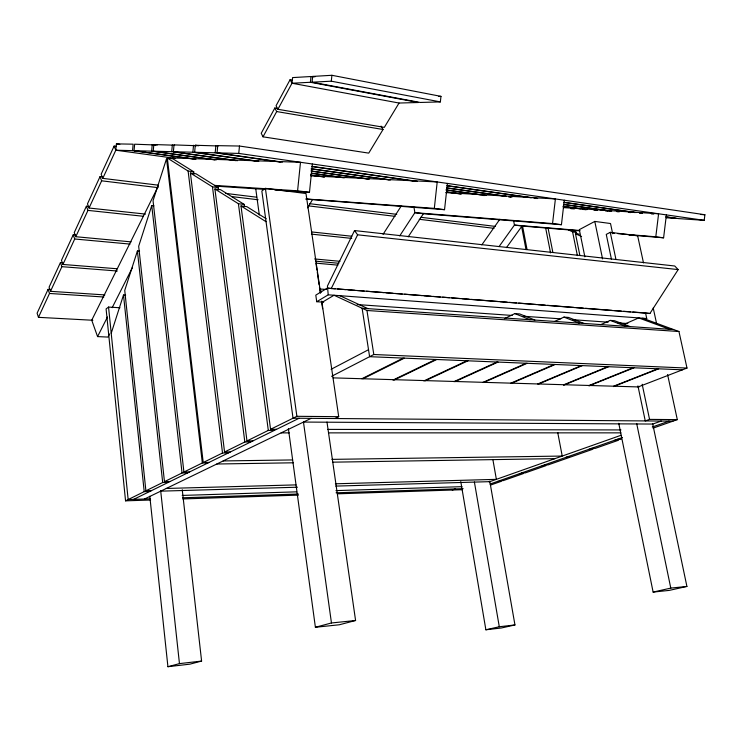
<?xml version="1.0" encoding="UTF-8"?>
<svg xmlns="http://www.w3.org/2000/svg" width="742" height="742" viewBox="0 0 742 742"><rect width="100%" height="100%" fill="white"/><g stroke="black" fill="none" stroke-linecap="round" stroke-linejoin="round"><path stroke-width="1.11" d="M157.898 185.12L102.776 178.368L115.817 150.209L116.401 143.883L133.143 144.18L132.54 150.645L115.817 150.209L114.12 146.063L116.42 146.387M195.953 159.215L134.052 150.682L134.654 144.198L155.681 144.996M316.741 301.716L328.224 294.815L327.435 286.041L354.518 230.567L674.738 265.998L678.179 269.596L649.927 313.486L327.241 288.165L315.786 295.14L316.741 301.716L323.67 302.198M134.052 150.682L151.628 151.145L152.249 144.514M216.265 159.938L153.214 151.183L153.844 144.542L174.639 145.191M153.214 151.183L171.708 151.665L172.348 144.866M237.561 160.689L173.378 151.711L174.027 144.894L196.964 145.729M173.378 151.711L192.864 152.221L193.532 145.237M258.791 161.32L194.627 152.268L195.304 145.265L218.167 145.961M194.627 152.268L215.18 152.806L215.876 145.627M282.322 162.155L217.044 152.852L217.74 145.655L239.48 146.035L704.9 214.744L704.204 220.337L678.578 218.602L665.982 216.812M217.044 152.852L238.757 153.418L239.48 146.035M277.907 109.287L276.052 105.754L290.085 79.709L292.005 83.243L310.406 82.279L418.423 102.507L399.048 103.036L384.319 127.374L277.907 109.287L292.005 83.243L292.571 77.595L310.991 76.519L313.272 76.945M214.503 185.389L297.588 190.815L300.491 162.294L172.302 157.935M310.406 82.279L310.991 76.519M312.067 82.195L312.66 76.417L331.906 75.294L440.971 96.367L440.368 101.904L420.167 102.461L312.067 82.195L331.303 81.184L440.368 101.904M274.911 190.054L309.47 192.336L312.363 164.001M331.303 81.184L331.906 75.294M306.149 198.958L434.32 208.372L437.205 181.948L310.759 175.854M305.889 199.097L444.541 209.68L447.426 183.422M399.725 235.9L414.88 212.676L552.549 223.555L555.396 198.939L445.766 192.595M413.943 207.157L414.88 212.676L423.394 213.733L561.444 224.696L564.282 200.219M617.873 233.665L655.798 236.809L658.599 213.779L563.289 207.602M629.068 234.936L663.598 237.811L666.39 214.902M153.928 205.831L151.748 205.59L138.671 246.261L164.474 481.641L170.085 481.502M139.579 251.186L137.409 250.991L124.739 290.41L145.905 490.805L151.451 490.647M111.217 333.241L123.506 295.01L125.658 295.158M50.41 289.463L48.1 289.306L37.1 313.18L38.454 317.335L92.861 320.266M62.755 262.705L60.454 262.52L49.093 287.163L50.493 291.318L104.845 294.926M75.508 235.056L73.208 234.843L61.475 260.303L62.931 264.458L117.217 268.771M88.688 206.489L86.387 206.239L74.256 232.561L75.777 236.717L131.158 241.873M102.313 176.948L100.022 176.67L87.473 203.883L89.049 208.029L145.525 214.095M114.12 146.063L101.144 174.222L102.776 178.368M38.454 317.335L49.51 293.461L48.1 289.306M50.493 291.318L61.901 266.675L60.454 262.52M62.931 264.458L74.719 238.998L73.208 234.843M75.777 236.717L87.955 210.394L86.387 206.239M89.049 208.029L101.645 180.816L100.022 176.67M331.192 288.675L357.616 234.806L354.518 230.567M158.445 185.834L91.73 320.201L97.573 336.599L107.98 337.081L109.556 334.002M97.573 336.599L107.479 316.992M112.172 307.698L132.512 267.454M278.259 108.601L274.837 108.017L261.221 133.272L263.02 136.825L368.737 153.13L383.039 129.488L381.063 126.103M263.02 136.825L276.683 111.56L274.837 108.017M307.605 207.881L312.308 199.904M383.058 234.333L401.153 206.146M408.193 236.846L423.394 213.733M481.79 244.897L499.793 219.326M499.014 246.641L514.438 225.076L513.603 220.68M506.452 247.642L522.025 226.022L579.576 230.818M119.981 307.763L108.545 307.067L106.097 308.922L125.556 500.841L150.617 500.015M320.581 293.081L305.982 193.523L265.395 188.347L261.843 191.028L293.034 418.21L673.003 421.141M321.611 302.662L334.03 295.242L366.956 310.49L678.949 331.516L686.999 368.069L638.213 386.907M612.669 233.721L610.518 223.518L594.796 221.422L579.335 229.64L584.863 256.825M331.108 369.303L368.533 349.705M643.49 262.881L637.656 235.817L610.258 232.329L606.26 234.398L611.454 259.264M331.591 376.315L373.81 354.509L686.999 368.069M361.836 378.745L403.24 358.098M362.959 378.782L404.381 358.145M125.556 500.841L144.217 491.64L149.745 491.482M145.905 490.805L162.693 482.513L168.304 482.383M164.474 481.641L182.05 472.969L187.735 472.858M202.343 462.962L166.542 158.732L153.047 200.72L183.914 472.051L202.343 462.962L208.103 462.869M194.005 174.073L193.718 171.773L172.849 158.788L167.33 158.037L203.225 462.526L222.517 453L228.36 452.945M218.482 189.878L218.185 187.587L196.018 173.776L190.406 173.044L224.557 451.999L244.832 441.991L250.75 441.963M244.526 206.712L244.22 204.421L220.634 189.702L214.911 188.997L246.975 440.933L268.307 430.406L274.308 430.416M266.174 218.732L246.826 206.656L241.002 205.97L270.57 429.293L296.883 416.308L338.704 416.679L321.759 301.094M133.634 499.375L299.109 418.256M504.523 318.643L514.846 313.588L519.65 313.931L534.871 320.071M144.477 499.023L311.148 418.349M392.972 380.062L435.647 359.453M394.048 380.089L436.741 359.499M334.772 418.534L338.704 416.679M423.849 380.924L466.894 360.77M425.092 380.859L467.952 360.807M554.552 321.49L563.957 317.103L568.483 317.428L583.88 323.429M453.891 381.666L497.047 362.031M454.892 381.694L498.067 362.077M600.76 324.653L610.249 320.414L614.515 320.711L630.06 326.582M482.736 382.473L526.152 363.255M483.71 382.501L527.135 363.292M625.107 323.892L638.704 317.919L669.609 329.29M644.64 319.431L646.736 318.522L645.559 312.985L632.87 312.002M510.644 383.252L554.265 364.433M511.581 383.289L555.22 364.48M537.662 384.013L581.45 365.574M538.571 384.041L582.368 365.611M563.837 384.746L607.735 366.678M563.642 385.209L608.625 366.715M589.185 385.45L633.167 367.744M588.972 385.914L634.03 367.782M613.773 386.137L657.802 368.783M613.523 386.591L658.636 368.82M452.249 490.026L455.365 488.913M667.577 374.524L677.307 419.629L649.556 419.388L645.262 420.927L637.934 385.877M489.228 481.873L620.961 435.294M652.533 424.127L661.243 421.048M490.017 484.053L622.399 437.52M652.292 427.021L669.108 421.113M490.592 485.064L501.258 481.326L497.474 481.437M653.034 428.143L677.307 419.629M149.801 496.259L167.924 666.706L179.462 663.626L201.601 661.066L182.244 489.748M288.378 428.616L315.396 627.268L331.461 622.974L355.585 620.497L326.981 422.04M201.601 661.066L189.896 664.155L167.924 666.706M355.585 620.497L339.344 624.773L315.396 627.268M460.773 481.567L485.871 629.782L499.292 626.749L514.957 624.949L489.757 481.122M618.763 423.32L653.127 592.079L670.787 588.1L686.916 586.44L652.774 424.257M514.957 624.949L501.481 627.964L485.871 629.782M686.916 586.44L669.228 590.4L653.127 592.079M182.801 498.949L298.451 495.118M337.768 493.82L462.257 489.701M438.726 96.441L440.971 96.367M182.198 495.424L296.661 491.835M335.968 490.61L461.997 486.659M150.264 498.837L128.162 499.552L108.545 307.067M182.653 497.78L298.349 494.024M336.08 492.799L463.147 488.663M499.487 480.723L503.271 480.612L523.193 473.637L519.381 473.73M160.726 491.158L297.477 487.206M335.718 486.103L489.85 481.651M166.291 488.468L296.002 484.888M335.384 483.793L496.37 479.351L492.864 459.465M521.478 472.997L525.29 472.904L545.973 465.651L542.142 465.735M183.914 472.051L189.609 471.94M544.322 464.965L548.153 464.891L569.652 457.36L565.803 457.415M203.225 462.526L208.994 462.433M566.832 457.053L570.672 456.998L592.988 449.179L589.129 449.216M216.812 464.01L293.238 462.795M332.611 462.173L554.942 458.639M223.166 460.94L292.598 459.938M331.943 459.372L562.223 456.061L557.734 432.54M224.557 451.999L230.41 451.934M591.476 448.391L595.344 448.353L618.568 440.21L614.691 440.229M246.975 440.933L252.901 440.906M617.14 439.375L621.017 439.357M281.144 432.874L289.232 432.874M328.53 432.874L620.915 432.855M270.57 429.293L276.571 429.303M327.862 429.395L620.98 429.933M303.469 422.068L652.728 424.053M333.139 377.873L639.029 386.953M682.464 369.822L369.609 356.679L362.105 308.245L673.653 329.569M482.124 195.415L484.433 195.545M700.439 214.457L704.9 214.744M570.941 208.669L574.391 208.892M582.442 209.42L585.892 209.643M593.943 210.171L597.393 210.394M605.435 210.923L607.735 211.071M616.936 211.674L619.236 211.822M628.437 212.416L630.737 212.574M639.938 213.167L642.238 213.325M651.439 213.919L653.739 214.076M49.51 293.461L103.824 297.004M215.032 186.103L265.701 189.451M666.316 217.777L676.361 218.454L666.038 216.989M357.134 304.554L512.175 315.443M523.333 316.231L560.748 318.856M572.963 319.719L608.162 322.186M617.975 322.881L627.825 323.568M328.224 294.815L646.736 318.522M326.369 289.473L320.6 289.028L321.082 292.292M61.901 266.675L117.319 271.015M327.241 288.165L335.31 288.796M337.619 288.981L345.689 289.612M347.998 289.788L354.917 290.326M357.227 290.512L364.146 291.05M366.455 291.226L383.753 292.58M386.063 292.756L392.982 293.294M395.282 293.47L402.201 294.017M404.511 294.194L421.808 295.539M424.118 295.724L431.037 296.262M433.347 296.438L440.266 296.986M442.575 297.162L449.494 297.7M451.795 297.885L459.873 298.507M462.183 298.692L469.102 299.23M471.402 299.406L497.928 301.475M500.238 301.66L507.157 302.198M509.466 302.374L516.386 302.912M518.695 303.098L535.993 304.443M538.293 304.628L545.222 305.166M547.522 305.342L574.048 307.411M576.358 307.596L583.277 308.134M585.586 308.31L612.113 310.379M614.413 310.564L621.332 311.102M623.642 311.278L630.561 311.816M579.947 230.512L514.438 225.076L522.025 226.022M612.131 233.183L614.422 233.378M74.719 238.998L130.063 244.09M315.721 261.165L338.788 263.28M337.833 265.135L315.944 263.141L316.955 269.986M314.608 258.949L339.994 261.314M311.492 231.921L351.829 236.253M87.955 210.394L143.243 216.265M311.427 234.129L351.736 238.405M357.616 234.806L678.179 269.596M645.559 312.985L649.927 313.486M214.911 188.997L238.405 203.735L244.22 204.421M101.645 180.816L158.027 187.643M231.671 196.565L258.133 199.765M308.765 205.905L395.059 216.349M419.221 219.28L494.014 228.341M225.642 193.402L256.649 197.196M309.46 203.66L396.729 214.336M420.844 217.285L495.48 226.421M579.817 255.155L575.467 233.684L579.279 234.157M190.406 173.044L212.481 186.873L218.185 187.587M568.391 229.862L572.583 231.838L576.395 232.311L576.859 234.583M297.588 190.815L309.47 192.336M434.32 208.372L444.541 209.68M552.549 223.555L561.444 224.696M655.798 236.809L663.598 237.811M167.33 158.037L188.116 171.04L193.718 171.773M310.592 175.001L324.347 176.893M132.54 150.645L194.552 159.178M310.536 175.149L324.31 177.041M115.817 150.209L175.585 158.38M171.708 151.665L236.002 160.662M311.77 171.254L368.032 179.119M446.1 190.035L480.538 194.858M482.838 195.174L485.138 195.498M563.206 206.415L580.429 208.817M582.72 209.142L586.161 209.624M311.399 173.136L344.64 177.755M446.665 191.918L461.561 193.987M151.628 151.145L214.781 159.901M311.232 173.285L343.388 177.746M446.73 192.076L460.513 193.987M311.501 168.759L390.552 179.926M446.703 187.847L506.276 196.259M508.567 196.584L512.008 197.066M563.568 204.347L611.696 211.136M192.864 152.221L258.281 161.45M311.083 168.898L389.133 179.907M446.517 187.995L505.052 196.25M508.493 196.741L510.793 197.066M563.586 204.514L610.647 211.145M310.917 170.957L369.368 179.137M446.155 189.878L486.27 195.498M563.057 206.239L587.126 209.606M116.401 143.883L119.833 144.365M312.104 166.394L417.458 181.4M447.24 185.648L531.986 197.724M534.277 198.049L537.718 198.531M564.05 202.288L636.209 212.564M639.641 213.056L641.932 213.381M215.18 152.806L280.569 162.108M311.547 166.523L415.947 181.382M446.916 185.797L530.669 197.715M534.11 198.207L536.401 198.531M563.939 202.445L635.069 212.574M153.844 144.542L157.276 145.024M195.304 145.265L198.735 145.766M238.757 153.418L704.204 220.337M276.683 111.56L383.039 129.488M292.005 83.243L399.048 103.036M290.085 79.709L292.357 80.136M312.66 76.417L314.933 76.853M642.73 318.216L678.949 331.516M610.249 320.414L625.784 326.295M563.957 317.103L579.344 323.113M514.846 313.588L530.048 319.737M339.808 295.678L367.967 308.653M570.338 229.464L576.395 232.311M575.467 233.684L581.598 236.577M241.002 205.97L266.053 221.71M653.22 307.995L656.633 323.781M610.258 232.329L615.971 259.533M642.173 384.245L649.556 419.388M594.796 221.422L602.56 258.884M636.673 423.487L670.787 588.1M572.583 231.838L577.387 255.619M548.162 228.536L552.855 252.336M545.639 227.924L550.545 252.892M522.618 226.403L526.968 249.127M521.459 225.791L526.022 249.637M474.388 481.994L499.292 626.749M366.956 310.49L373.81 354.509M317.288 272.268L319.125 284.807M319.459 287.089L320.294 292.784M321.629 301.911L322.631 308.746M303.506 422.328L331.461 622.974M265.395 188.347L296.883 416.308M255.73 188.626L259.32 215.032M238.405 203.735L268.307 430.406M212.481 186.873L244.832 441.991M188.116 171.04L222.517 453M151.748 205.59L182.05 472.969M137.409 250.991L162.693 482.513M160.689 490.842L179.462 663.626M123.506 295.01L144.217 491.64"/></g></svg>
